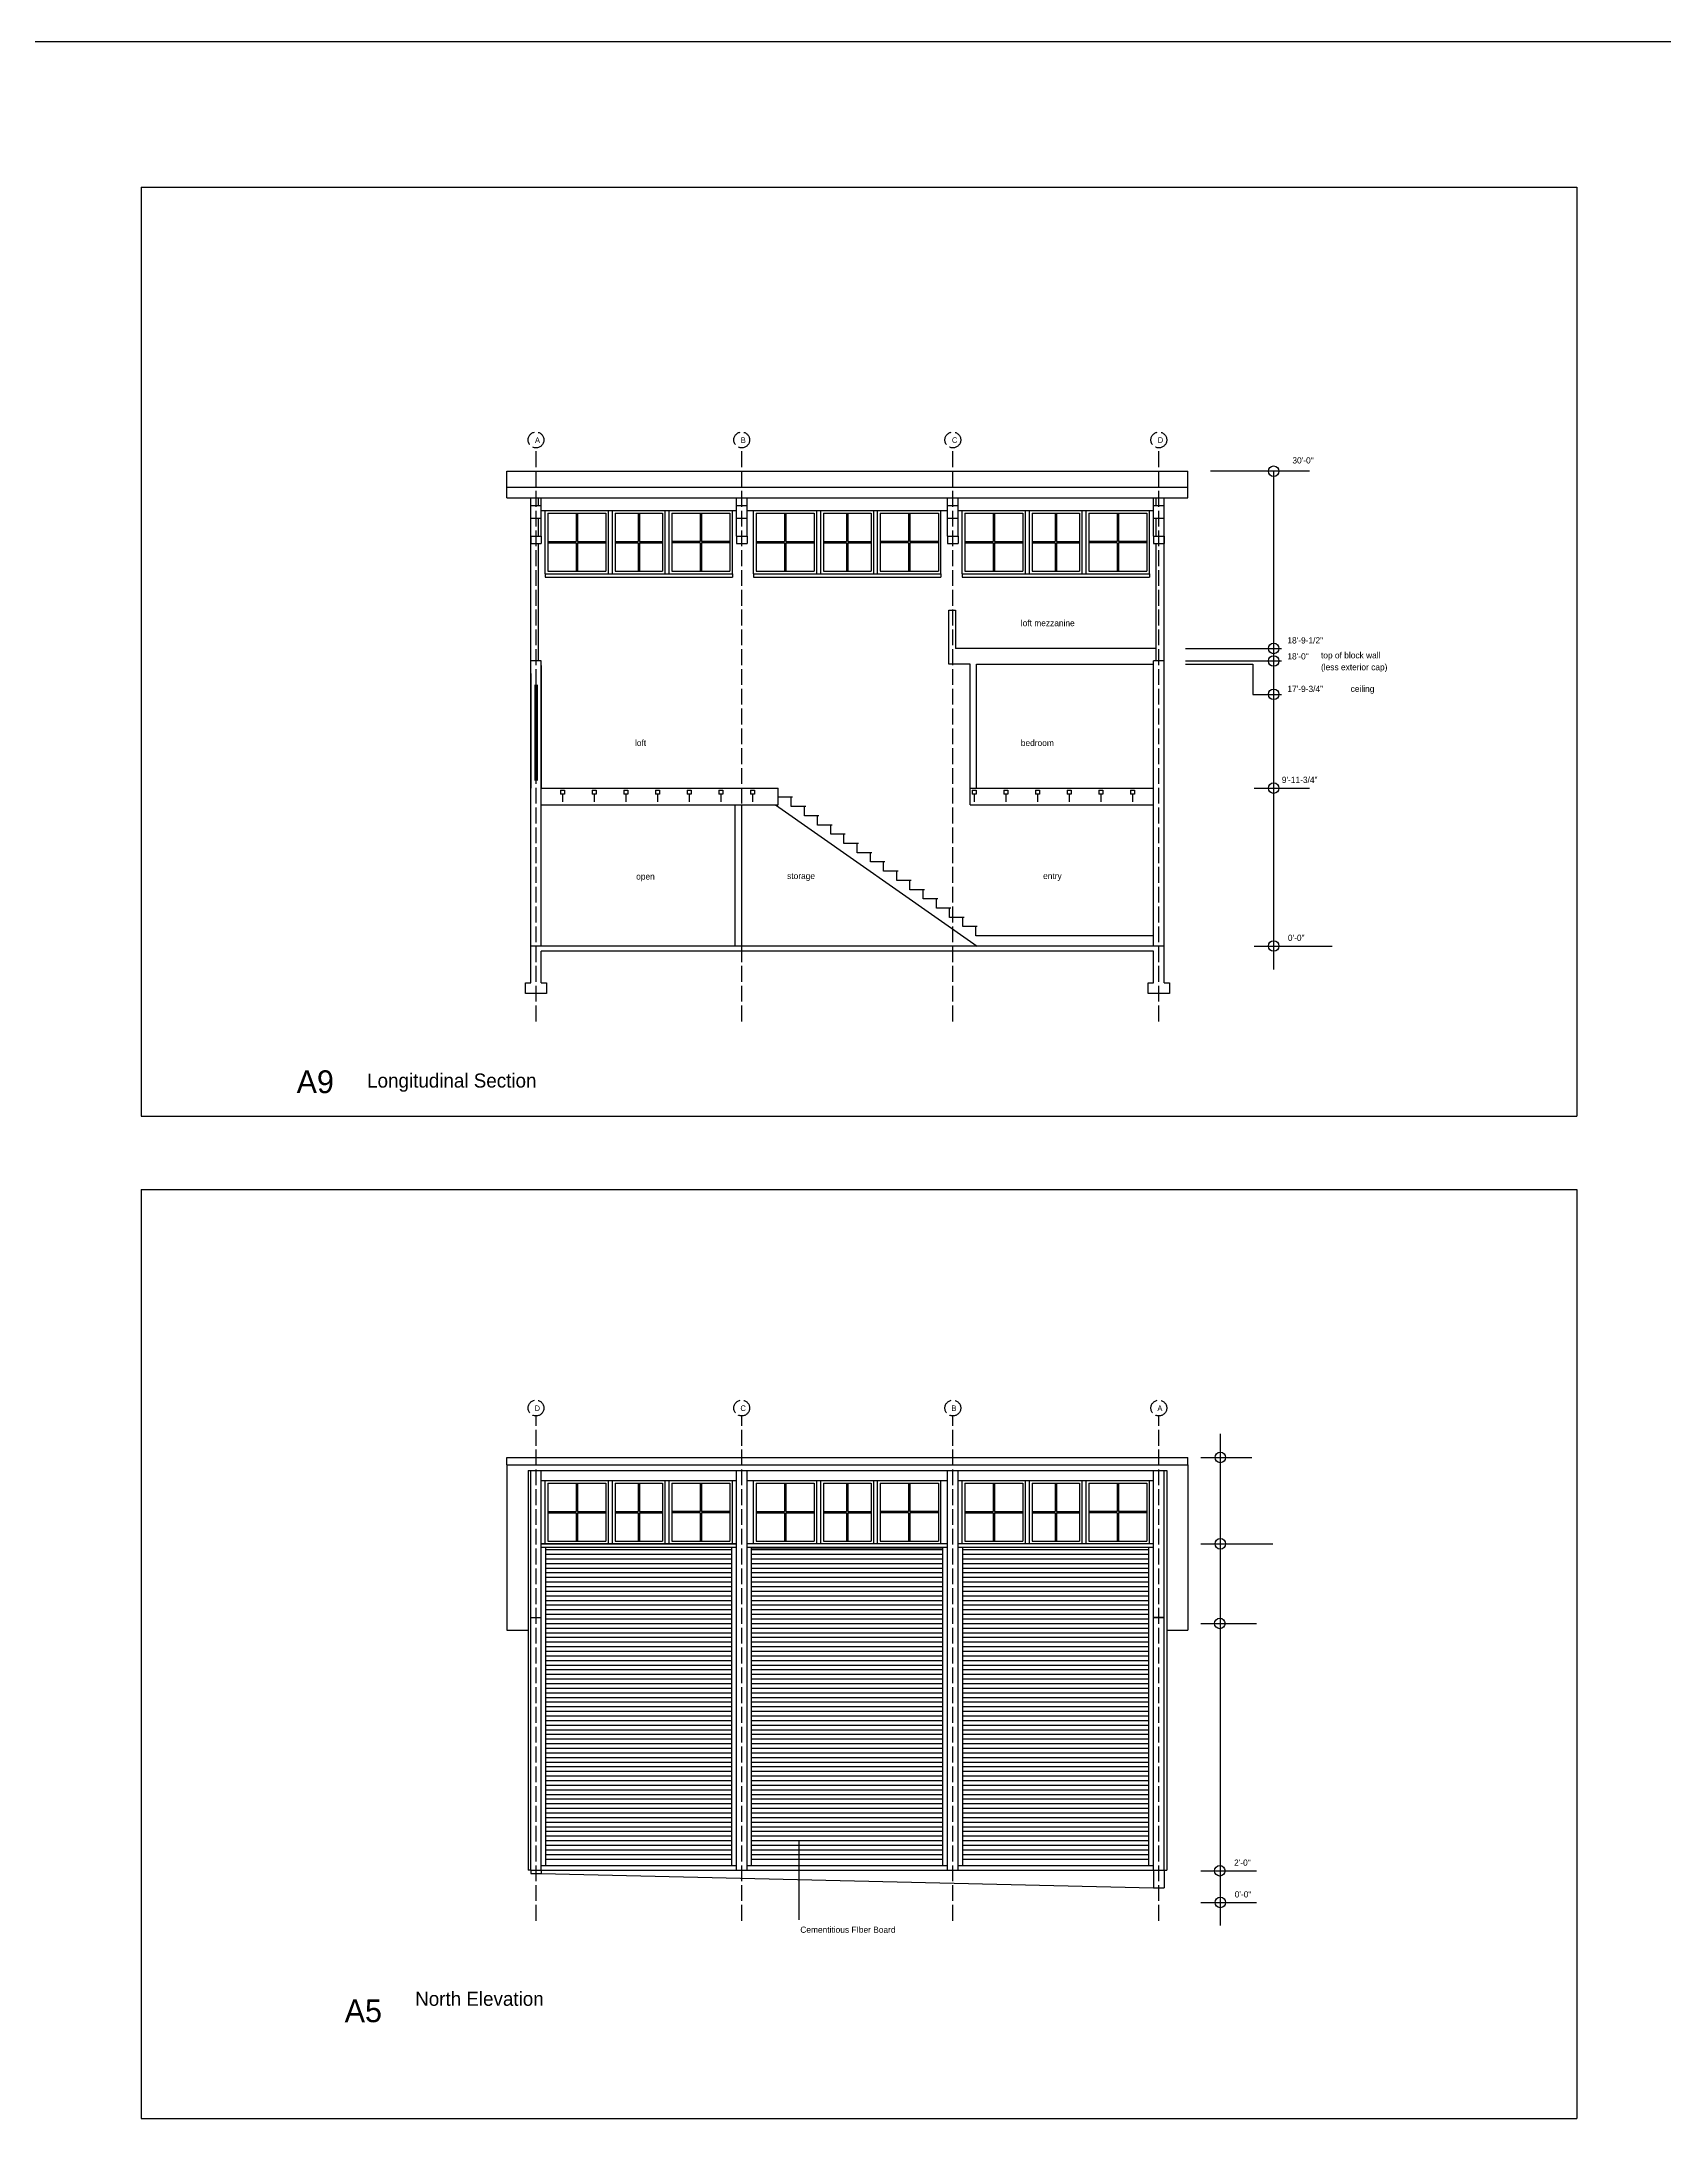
# Model space of a CAD drawing. Header units: inches. Extents: x 967 to 7501, y 257 to 3545.
# Drawn here: x 3290 to 4519, y 1971 to 3545 of the extents above; entities that cross this region are included whole.
import ezdxf

# ---------------------------------------------------------------- set-up
doc = ezdxf.new("R2010")
doc.units = ezdxf.units.IN
doc.header["$MEASUREMENT"] = 0
doc.linetypes.add('ACAD_ISO02W100', pattern=[15, 12, -3])
for name, color, linetype in [('const', 7, 'Continuous'), ('e1', 7, 'Continuous'), ('e2', 251, 'Continuous'), ('glass', 172, 'Continuous'), ('grid', 252, 'ACAD_ISO02W100'), ('millwork', 253, 'Continuous'), ('stairs', 140, 'Continuous'), ('walls', 7, 'Continuous')]:
    doc.layers.add(name, color=color, linetype=linetype)

msp = doc.modelspace()

# ---------------------------------------------------------------- linework, layer by layer
for p, q in [((3365.1, 3434.3), (3365.1, 2730.3)), ((3365.1, 3434.3), (4453.1, 3434.3)), ((4453.1, 3434.3), (4453.1, 2730.3)), ((3365.1, 2730.3), (4453.1, 2730.3)), ((3365.1, 2674.8), (3365.1, 1970.8)), ((3365.1, 2674.8), (4453.1, 2674.8)), ((4453.1, 2674.8), (4453.1, 1970.8)), ((3365.1, 1970.8), (4453.1, 1970.8))]:
    msp.add_line(p, q)
at = {"layer": 'e1'}
for p, q in [((966.9, 3544.6), (6357.7, 3544.6)), ((3642.3, 2466.1), (4158.3, 2466.1)), ((3642.3, 2466.1), (3642.3, 2340.8)), ((3668.3, 2350.4), (3668.3, 2461.7)), ((3816.2, 2159), (3816.2, 2461.7)), ((3824.2, 2159), (3824.2, 2461.7)), ((3976.2, 2159), (3976.2, 2461.7)), ((3984.2, 2159), (3984.2, 2461.7)), ((4132.3, 2350.4), (4132.3, 2461.7)), ((4158.3, 2466.1), (4158.3, 2340.8)), ((3816.2, 2406.2), (3668.3, 2406.2)), ((3668.3, 2403.7), (3816.2, 2403.7)), ((3976.2, 2406.2), (3824.2, 2406.2)), ((3824.2, 2403.7), (3976.2, 2403.7)), ((4132.3, 2406.2), (3984.2, 2406.2)), ((3984.2, 2403.7), (4132.3, 2403.7)), ((3642.3, 2340.8), (3658.3, 2340.8)), ((4142.3, 2340.8), (4158.3, 2340.8)), ((3668.3, 2162.5), (3816.2, 2162.5)), ((3668.3, 2159), (4132.3, 2159)), ((3824.2, 2162.5), (3976.2, 2162.5)), ((3984.2, 2162.5), (4132.3, 2162.5))]:
    msp.add_line(p, q, dxfattribs=at)
at = {"layer": 'e2'}
for p, q in [((4250.5, 3219), (4175.5, 3219)), ((4223.3, 3219), (4223.3, 2841.3)), ((3668.3, 3192.9), (3668.3, 3198.8)), ((3816.2, 3192.9), (3816.2, 3198.8)), ((3824.2, 3192.9), (3824.2, 3198.8)), ((3976.2, 3192.9), (3976.2, 3198.8)), ((3984.2, 3192.9), (3984.2, 3198.8)), ((4132.3, 3192.9), (4132.3, 3198.8)), ((4140.3, 3192.9), (4140.3, 3198.8)), ((3660.3, 3169.7), (3660.3, 3183.4)), ((3668.3, 3189.2), (3816.2, 3189.2)), ((3668.3, 3169.7), (3668.3, 3183.4)), ((3671.2, 3141.2), (3671.2, 3189.2)), ((3673.2, 3187.2), (3717.2, 3187.2)), ((3673.2, 3187.2), (3673.2, 3143.2)), ((3694.7, 3187.2), (3694.7, 3165.7)), ((3695.7, 3187.2), (3695.7, 3165.7)), ((3717.2, 3187.2), (3717.2, 3143.2)), ((3719.2, 3141.2), (3719.2, 3189.2)), ((3722.2, 3141.2), (3722.2, 3189.2)), ((3724.2, 3187.2), (3724.2, 3143.2)), ((3724.2, 3187.2), (3760.2, 3187.2)), ((3741.7, 3187.2), (3741.7, 3165.7)), ((3742.7, 3187.2), (3742.7, 3165.7)), ((3760.2, 3187.2), (3760.2, 3143.2)), ((3762.2, 3141.2), (3762.2, 3189.2)), ((3765.2, 3141.2), (3765.2, 3189.2)), ((3767.2, 3187.2), (3767.2, 3143.2)), ((3767.2, 3187.2), (3811.2, 3187.2)), ((3788.7, 3187.2), (3788.7, 3165.7)), ((3789.7, 3187.2), (3789.7, 3165.7)), ((3811.2, 3187.2), (3811.2, 3143.2)), ((3813.2, 3141.2), (3813.2, 3189.2)), ((3816.2, 3169.7), (3816.2, 3183.4)), ((3824.2, 3189.2), (3976.2, 3189.2)), ((3824.2, 3169.7), (3824.2, 3183.4)), ((3829.2, 3141.2), (3829.2, 3189.2)), ((3831.2, 3187.2), (3875.2, 3187.2)), ((3831.2, 3187.2), (3831.2, 3143.2)), ((3852.7, 3187.2), (3852.7, 3165.7)), ((3853.7, 3187.2), (3853.7, 3165.7)), ((3875.2, 3187.2), (3875.2, 3143.2)), ((3877.2, 3141.2), (3877.2, 3189.2)), ((3880.2, 3141.2), (3880.2, 3189.2)), ((3882.2, 3187.2), (3882.2, 3143.2)), ((3882.2, 3187.2), (3918.2, 3187.2)), ((3899.7, 3187.2), (3899.7, 3165.7)), ((3900.7, 3187.2), (3900.7, 3165.7)), ((3918.2, 3187.2), (3918.2, 3143.2)), ((3920.2, 3141.2), (3920.2, 3189.2)), ((3923.2, 3141.2), (3923.2, 3189.2)), ((3925.2, 3187.2), (3925.2, 3143.2)), ((3925.2, 3187.2), (3969.2, 3187.2)), ((3946.7, 3187.2), (3946.7, 3165.7)), ((3947.7, 3187.2), (3947.7, 3165.7)), ((3969.2, 3187.2), (3969.2, 3143.2)), ((3971.2, 3141.2), (3971.2, 3189.2)), ((3976.2, 3169.7), (3976.2, 3183.4)), ((3984.2, 3189.2), (4132.2, 3189.2)), ((3984.2, 3169.7), (3984.2, 3183.4)), ((3987.2, 3141.2), (3987.2, 3189.2)), ((3989.2, 3187.2), (4033.2, 3187.2)), ((3989.2, 3187.2), (3989.2, 3143.2)), ((4010.7, 3187.2), (4010.7, 3165.7)), ((4011.7, 3187.2), (4011.7, 3165.7)), ((4033.2, 3187.2), (4033.2, 3143.2)), ((4035.2, 3141.2), (4035.2, 3189.2)), ((4038.2, 3141.2), (4038.2, 3189.2)), ((4040.2, 3187.2), (4040.2, 3143.2)), ((4040.2, 3187.2), (4076.2, 3187.2)), ((4057.7, 3187.2), (4057.7, 3165.7)), ((4058.7, 3187.2), (4058.7, 3165.7)), ((4076.2, 3187.2), (4076.2, 3143.2)), ((4078.2, 3141.2), (4078.2, 3189.2)), ((4081.2, 3141.2), (4081.2, 3189.2)), ((4083.2, 3187.2), (4083.2, 3143.2)), ((4083.2, 3187.2), (4127.2, 3187.2)), ((4104.7, 3187.2), (4104.7, 3165.7)), ((4105.7, 3187.2), (4105.7, 3165.7)), ((4127.2, 3187.2), (4127.2, 3143.2)), ((4129.2, 3141.2), (4129.2, 3189.2)), ((4132.3, 3169.7), (4132.3, 3183.4)), ((4140.3, 3169.7), (4140.3, 3183.4)), ((3673.2, 3165.7), (3694.7, 3165.7)), ((3673.2, 3164.7), (3694.7, 3164.7)), ((3694.7, 3164.7), (3694.7, 3143.2)), ((3695.7, 3165.7), (3717.2, 3165.7)), ((3695.7, 3164.7), (3695.7, 3143.2)), ((3695.7, 3164.7), (3717.2, 3164.7)), ((3724.2, 3165.7), (3741.7, 3165.7)), ((3724.2, 3164.7), (3741.7, 3164.7)), ((3741.7, 3164.7), (3741.7, 3143.2)), ((3742.7, 3165.7), (3760.2, 3165.7)), ((3742.7, 3164.7), (3742.7, 3143.2)), ((3742.7, 3164.7), (3760.2, 3164.7)), ((3788.7, 3165.7), (3767.2, 3165.7)), ((3788.7, 3164.7), (3767.2, 3164.7)), ((3788.7, 3164.7), (3788.7, 3143.2)), ((3811.2, 3165.7), (3789.7, 3165.7)), ((3789.7, 3164.7), (3789.7, 3143.2)), ((3811.2, 3164.7), (3789.7, 3164.7)), ((3831.2, 3165.7), (3852.7, 3165.7)), ((3831.2, 3164.7), (3852.7, 3164.7)), ((3852.7, 3164.7), (3852.7, 3143.2)), ((3853.7, 3165.7), (3875.2, 3165.7)), ((3853.7, 3164.7), (3853.7, 3143.2)), ((3853.7, 3164.7), (3875.2, 3164.7)), ((3882.2, 3165.7), (3899.7, 3165.7)), ((3882.2, 3164.7), (3899.7, 3164.7)), ((3899.7, 3164.7), (3899.7, 3143.2)), ((3900.7, 3165.7), (3918.2, 3165.7)), ((3900.7, 3164.7), (3900.7, 3143.2)), ((3900.7, 3164.7), (3918.2, 3164.7)), ((3946.7, 3165.7), (3925.2, 3165.7)), ((3946.7, 3164.7), (3925.2, 3164.7)), ((3946.7, 3164.7), (3946.7, 3143.2)), ((3969.2, 3165.7), (3947.7, 3165.7)), ((3947.7, 3164.7), (3947.7, 3143.2)), ((3969.2, 3164.7), (3947.7, 3164.7)), ((3989.2, 3165.7), (4010.7, 3165.7)), ((3989.2, 3164.7), (4010.7, 3164.7)), ((4010.7, 3164.7), (4010.7, 3143.2)), ((4011.7, 3165.7), (4033.2, 3165.7)), ((4011.7, 3164.7), (4011.7, 3143.2)), ((4011.7, 3164.7), (4033.2, 3164.7)), ((4040.2, 3165.7), (4057.7, 3165.7)), ((4040.2, 3164.7), (4057.7, 3164.7)), ((4057.7, 3164.7), (4057.7, 3143.2)), ((4058.7, 3165.7), (4076.2, 3165.7)), ((4058.7, 3164.7), (4058.7, 3143.2)), ((4058.7, 3164.7), (4076.2, 3164.7)), ((4104.7, 3165.7), (4083.2, 3165.7)), ((4104.7, 3164.7), (4083.2, 3164.7)), ((4104.7, 3164.7), (4104.7, 3143.2)), ((4127.2, 3165.7), (4105.7, 3165.7)), ((4105.7, 3164.7), (4105.7, 3143.2)), ((4127.2, 3164.7), (4105.7, 3164.7)), ((3673.2, 3143.2), (3717.2, 3143.2)), ((3724.2, 3143.2), (3760.2, 3143.2)), ((3767.2, 3143.2), (3811.2, 3143.2)), ((3831.2, 3143.2), (3875.2, 3143.2)), ((3882.2, 3143.2), (3918.2, 3143.2)), ((3925.2, 3143.2), (3969.2, 3143.2)), ((3989.2, 3143.2), (4033.2, 3143.2)), ((4040.2, 3143.2), (4076.2, 3143.2)), ((4083.2, 3143.2), (4127.2, 3143.2)), ((4156.4, 3084.7), (4229.3, 3084.7)), ((3668.3, 3071.7), (3668.3, 2978.9)), ((4156.4, 3075.2), (4229.3, 3075.2)), ((4156.4, 3072.9), (4207.5, 3072.9)), ((4207.5, 3072.9), (4207.5, 3049.9)), ((3660.3, 3065.6), (3660.3, 2978.9)), ((3663.4, 3057.1), (3663.4, 2984.7)), ((3665.1, 3057.1), (3665.1, 2984.7)), ((4207.5, 3049.9), (4229.3, 3049.9)), ((4208.5, 2978.9), (4250.5, 2978.9)), ((4208.5, 2859.2), (4250.5, 2859.2)), ((4235.7, 2859.2), (4267.6, 2859.2)), ((4182.9, 2489.5), (4182.9, 2117)), ((4168.2, 2471.7), (4206.8, 2471.7)), ((3658.3, 2461.7), (3658.3, 2159)), ((3658.3, 2461.7), (4142.3, 2461.7)), ((4142.3, 2461.7), (4142.3, 2159)), ((3668.3, 2454.2), (3816.2, 2454.2)), ((3671.2, 2406.2), (3671.2, 2454.2)), ((3673.2, 2452.2), (3717.2, 2452.2)), ((3673.2, 2452.2), (3673.2, 2408.2)), ((3694.7, 2452.2), (3694.7, 2430.7)), ((3695.7, 2452.2), (3695.7, 2430.7)), ((3717.2, 2452.2), (3717.2, 2408.2)), ((3719.2, 2406.2), (3719.2, 2454.2)), ((3722.2, 2406.2), (3722.2, 2454.2)), ((3724.2, 2452.2), (3724.2, 2408.2)), ((3724.2, 2452.2), (3760.2, 2452.2)), ((3741.7, 2452.2), (3741.7, 2430.7)), ((3742.7, 2452.2), (3742.7, 2430.7)), ((3760.2, 2452.2), (3760.2, 2408.2)), ((3762.2, 2406.2), (3762.2, 2454.2)), ((3765.2, 2406.2), (3765.2, 2454.2)), ((3767.2, 2452.2), (3767.2, 2408.2)), ((3767.2, 2452.2), (3811.2, 2452.2)), ((3788.7, 2452.2), (3788.7, 2430.7)), ((3789.7, 2452.2), (3789.7, 2430.7)), ((3811.2, 2452.2), (3811.2, 2408.2)), ((3813.2, 2406.2), (3813.2, 2454.2)), ((3824.2, 2454.2), (3976.2, 2454.2)), ((3829.2, 2406.2), (3829.2, 2454.2)), ((3831.2, 2452.2), (3875.2, 2452.2)), ((3831.2, 2452.2), (3831.2, 2408.2)), ((3852.7, 2452.2), (3852.7, 2430.7)), ((3853.7, 2452.2), (3853.7, 2430.7)), ((3875.2, 2452.2), (3875.2, 2408.2)), ((3877.2, 2406.2), (3877.2, 2454.2)), ((3880.2, 2406.2), (3880.2, 2454.2)), ((3882.2, 2452.2), (3918.2, 2452.2)), ((3882.2, 2452.2), (3882.2, 2408.2)), ((3899.7, 2452.2), (3899.7, 2430.7)), ((3900.7, 2452.2), (3900.7, 2430.7)), ((3918.2, 2452.2), (3918.2, 2408.2)), ((3920.2, 2406.2), (3920.2, 2454.2)), ((3923.2, 2406.2), (3923.2, 2454.2)), ((3925.2, 2452.2), (3969.2, 2452.2)), ((3925.2, 2452.2), (3925.2, 2408.2)), ((3946.7, 2452.2), (3946.7, 2430.7)), ((3947.7, 2452.2), (3947.7, 2430.7)), ((3969.2, 2452.2), (3969.2, 2408.2)), ((3971.2, 2406.2), (3971.2, 2454.2)), ((3984.2, 2454.2), (4132.3, 2454.2)), ((3987.2, 2406.2), (3987.2, 2454.2)), ((3989.2, 2452.2), (4033.2, 2452.2)), ((3989.2, 2452.2), (3989.2, 2408.2)), ((4010.7, 2452.2), (4010.7, 2430.7)), ((4011.7, 2452.2), (4011.7, 2430.7)), ((4033.2, 2452.2), (4033.2, 2408.2)), ((4035.2, 2406.2), (4035.2, 2454.2)), ((4038.2, 2406.2), (4038.2, 2454.2)), ((4040.2, 2452.2), (4076.2, 2452.2)), ((4040.2, 2452.2), (4040.2, 2408.2)), ((4057.7, 2452.2), (4057.7, 2430.7)), ((4058.7, 2452.2), (4058.7, 2430.7)), ((4076.2, 2452.2), (4076.2, 2408.2)), ((4078.2, 2406.2), (4078.2, 2454.2)), ((4081.2, 2406.2), (4081.2, 2454.2)), ((4083.2, 2452.2), (4127.2, 2452.2)), ((4083.2, 2452.2), (4083.2, 2408.2)), ((4104.7, 2452.2), (4104.7, 2430.7)), ((4105.7, 2452.2), (4105.7, 2430.7)), ((4127.2, 2452.2), (4127.2, 2408.2)), ((4129.2, 2406.2), (4129.2, 2454.2)), ((3673.2, 2430.7), (3694.7, 2430.7)), ((3673.2, 2429.7), (3694.7, 2429.7)), ((3694.7, 2429.7), (3694.7, 2408.2)), ((3695.7, 2430.7), (3717.2, 2430.7)), ((3695.7, 2429.7), (3695.7, 2408.2)), ((3695.7, 2429.7), (3717.2, 2429.7)), ((3724.2, 2430.7), (3741.7, 2430.7)), ((3724.2, 2429.7), (3741.7, 2429.7)), ((3741.7, 2429.7), (3741.7, 2408.2)), ((3742.7, 2430.7), (3760.2, 2430.7)), ((3742.7, 2429.7), (3742.7, 2408.2)), ((3742.7, 2429.7), (3760.2, 2429.7)), ((3788.7, 2430.7), (3767.2, 2430.7)), ((3788.7, 2429.7), (3767.2, 2429.7)), ((3788.7, 2429.7), (3788.7, 2408.2)), ((3811.2, 2430.7), (3789.7, 2430.7)), ((3789.7, 2429.7), (3789.7, 2408.2)), ((3811.2, 2429.7), (3789.7, 2429.7)), ((3831.2, 2430.7), (3852.7, 2430.7)), ((3831.2, 2429.7), (3852.7, 2429.7)), ((3852.7, 2429.7), (3852.7, 2408.2)), ((3853.7, 2430.7), (3875.2, 2430.7)), ((3853.7, 2429.7), (3853.7, 2408.2)), ((3853.7, 2429.7), (3875.2, 2429.7)), ((3882.2, 2430.7), (3899.7, 2430.7)), ((3882.2, 2429.7), (3899.7, 2429.7)), ((3899.7, 2429.7), (3899.7, 2408.2)), ((3900.7, 2430.7), (3918.2, 2430.7)), ((3900.7, 2429.7), (3918.2, 2429.7)), ((3900.7, 2429.7), (3900.7, 2408.2)), ((3946.7, 2430.7), (3925.2, 2430.7)), ((3946.7, 2429.7), (3925.2, 2429.7)), ((3946.7, 2429.7), (3946.7, 2408.2)), ((3969.2, 2430.7), (3947.7, 2430.7)), ((3947.7, 2429.7), (3947.7, 2408.2)), ((3969.2, 2429.7), (3947.7, 2429.7)), ((3989.2, 2430.7), (4010.7, 2430.7)), ((3989.2, 2429.7), (4010.7, 2429.7)), ((4010.7, 2429.7), (4010.7, 2408.2)), ((4011.7, 2430.7), (4033.2, 2430.7)), ((4011.7, 2429.7), (4011.7, 2408.2)), ((4011.7, 2429.7), (4033.2, 2429.7)), ((4040.2, 2430.7), (4057.7, 2430.7)), ((4040.2, 2429.7), (4057.7, 2429.7)), ((4057.7, 2429.7), (4057.7, 2408.2)), ((4058.7, 2430.7), (4076.2, 2430.7)), ((4058.7, 2429.7), (4076.2, 2429.7)), ((4058.7, 2429.7), (4058.7, 2408.2)), ((4104.7, 2430.7), (4083.2, 2430.7)), ((4104.7, 2429.7), (4083.2, 2429.7)), ((4104.7, 2429.7), (4104.7, 2408.2)), ((4127.2, 2430.7), (4105.7, 2430.7)), ((4105.7, 2429.7), (4105.7, 2408.2)), ((4127.2, 2429.7), (4105.7, 2429.7)), ((3673.2, 2408.2), (3717.2, 2408.2)), ((3724.2, 2408.2), (3760.2, 2408.2)), ((3767.2, 2408.2), (3811.2, 2408.2)), ((3831.2, 2408.2), (3875.2, 2408.2)), ((3882.2, 2408.2), (3918.2, 2408.2)), ((3925.2, 2408.2), (3969.2, 2408.2)), ((3989.2, 2408.2), (4033.2, 2408.2)), ((4040.2, 2408.2), (4076.2, 2408.2)), ((4083.2, 2408.2), (4127.2, 2408.2)), ((3668.3, 2406.2), (3816.2, 2406.2)), ((3671.8, 2162.5), (3671.8, 2403.7)), ((3671.8, 2401.9), (3812.7, 2401.9)), ((3671.8, 2398.4), (3812.7, 2398.4)), ((3671.8, 2394.9), (3812.7, 2394.9)), ((3812.7, 2162.5), (3812.7, 2403.7)), ((3827.7, 2162.5), (3827.7, 2403.7)), ((3827.7, 2402.5), (3972.7, 2402.5)), ((3827.7, 2401.9), (3972.7, 2401.9)), ((3827.7, 2398.4), (3972.7, 2398.4)), ((3827.7, 2394.9), (3972.7, 2394.9)), ((3972.7, 2162.5), (3972.7, 2403.7)), ((3987.7, 2162.5), (3987.7, 2403.7)), ((3987.7, 2401.9), (4128.8, 2401.9)), ((3987.7, 2398.4), (4128.8, 2398.4)), ((3987.7, 2394.9), (4128.8, 2394.9)), ((4128.8, 2162.5), (4128.8, 2403.7)), ((4168.2, 2406.2), (4222.6, 2406.2)), ((4169.5, 2406.2), (4171.6, 2406.2)), ((3671.8, 2391.4), (3812.7, 2391.4)), ((3671.8, 2387.9), (3812.7, 2387.9)), ((3671.8, 2384.4), (3812.7, 2384.4)), ((3671.8, 2380.9), (3812.7, 2380.9)), ((3671.8, 2377.4), (3812.7, 2377.4)), ((3827.7, 2391.4), (3972.7, 2391.4)), ((3827.7, 2387.9), (3972.7, 2387.9)), ((3827.7, 2384.4), (3972.7, 2384.4)), ((3827.7, 2380.9), (3972.7, 2380.9)), ((3827.7, 2377.4), (3972.7, 2377.4)), ((3987.7, 2391.4), (4128.8, 2391.4)), ((3987.7, 2387.9), (4128.8, 2387.9)), ((3987.7, 2384.4), (4128.8, 2384.4)), ((3987.7, 2380.9), (4128.8, 2380.9)), ((3987.7, 2377.4), (4128.8, 2377.4)), ((3671.8, 2373.9), (3812.7, 2373.9)), ((3671.8, 2370.4), (3812.7, 2370.4)), ((3671.8, 2366.9), (3812.7, 2366.9)), ((3671.8, 2363.4), (3812.7, 2363.4)), ((3827.7, 2373.9), (3972.7, 2373.9)), ((3827.7, 2370.4), (3972.7, 2370.4)), ((3827.7, 2366.9), (3972.7, 2366.9)), ((3827.7, 2363.4), (3972.7, 2363.4)), ((3987.7, 2373.9), (4128.8, 2373.9)), ((3987.7, 2370.4), (4128.8, 2370.4)), ((3987.7, 2366.9), (4128.8, 2366.9)), ((3987.7, 2363.4), (4128.8, 2363.4)), ((3671.8, 2359.9), (3812.7, 2359.9)), ((3671.8, 2356.4), (3812.7, 2356.4)), ((3671.8, 2352.9), (3812.7, 2352.9)), ((3671.8, 2349.4), (3812.7, 2349.4)), ((3671.8, 2345.9), (3812.7, 2345.9)), ((3827.7, 2359.9), (3972.7, 2359.9)), ((3827.7, 2356.4), (3972.7, 2356.4)), ((3827.7, 2352.9), (3972.7, 2352.9)), ((3827.7, 2349.4), (3972.7, 2349.4)), ((3827.7, 2345.9), (3972.7, 2345.9)), ((3987.7, 2359.9), (4128.8, 2359.9)), ((3987.7, 2356.4), (4128.8, 2356.4)), ((3987.7, 2352.9), (4128.8, 2352.9)), ((3987.7, 2349.4), (4128.8, 2349.4)), ((3987.7, 2345.9), (4128.8, 2345.9)), ((4168.2, 2345.9), (4210.2, 2345.9)), ((3671.8, 2342.4), (3812.7, 2342.4)), ((3671.8, 2338.9), (3812.7, 2338.9)), ((3671.8, 2335.4), (3812.7, 2335.4)), ((3671.8, 2331.9), (3812.7, 2331.9)), ((3827.7, 2342.4), (3972.7, 2342.4)), ((3827.7, 2338.9), (3972.7, 2338.9)), ((3827.7, 2335.4), (3972.7, 2335.4)), ((3827.7, 2331.9), (3972.7, 2331.9)), ((3987.7, 2342.4), (4128.8, 2342.4)), ((3987.7, 2338.9), (4128.8, 2338.9)), ((3987.7, 2335.4), (4128.8, 2335.4)), ((3987.7, 2331.9), (4128.8, 2331.9)), ((3671.8, 2328.4), (3812.7, 2328.4)), ((3671.8, 2324.9), (3812.7, 2324.9)), ((3671.8, 2321.4), (3812.7, 2321.4)), ((3671.8, 2317.9), (3812.7, 2317.9)), ((3671.8, 2314.4), (3812.7, 2314.4)), ((3827.7, 2328.4), (3972.7, 2328.4)), ((3827.7, 2324.9), (3972.7, 2324.9)), ((3827.7, 2321.4), (3972.7, 2321.4)), ((3827.7, 2317.9), (3972.7, 2317.9)), ((3827.7, 2314.4), (3972.7, 2314.4)), ((3987.7, 2328.4), (4128.8, 2328.4)), ((3987.7, 2324.9), (4128.8, 2324.9)), ((3987.7, 2321.4), (4128.8, 2321.4)), ((3987.7, 2317.9), (4128.8, 2317.9)), ((3987.7, 2314.4), (4128.8, 2314.4)), ((3671.8, 2310.9), (3812.7, 2310.9)), ((3671.8, 2307.4), (3812.7, 2307.4)), ((3671.8, 2303.9), (3812.7, 2303.9)), ((3671.8, 2300.4), (3812.7, 2300.4)), ((3827.7, 2310.9), (3972.7, 2310.9)), ((3827.7, 2307.4), (3972.7, 2307.4)), ((3827.7, 2303.9), (3972.7, 2303.9)), ((3827.7, 2300.4), (3972.7, 2300.4)), ((3987.7, 2310.9), (4128.8, 2310.9)), ((3987.7, 2307.4), (4128.8, 2307.4)), ((3987.7, 2303.9), (4128.8, 2303.9)), ((3987.7, 2300.4), (4128.8, 2300.4)), ((3671.8, 2296.9), (3812.7, 2296.9)), ((3671.8, 2293.4), (3812.7, 2293.4)), ((3671.8, 2289.9), (3812.7, 2289.9)), ((3671.8, 2286.4), (3812.7, 2286.4)), ((3671.8, 2282.9), (3812.7, 2282.9)), ((3827.7, 2296.9), (3972.7, 2296.9)), ((3827.7, 2293.4), (3972.7, 2293.4)), ((3827.7, 2289.9), (3972.7, 2289.9)), ((3827.7, 2286.4), (3972.7, 2286.4)), ((3827.7, 2282.9), (3972.7, 2282.9)), ((3987.7, 2296.9), (4128.8, 2296.9)), ((3987.7, 2293.4), (4128.8, 2293.4)), ((3987.7, 2289.9), (4128.8, 2289.9)), ((3987.7, 2286.4), (4128.8, 2286.4)), ((3987.7, 2282.9), (4128.8, 2282.9)), ((3671.8, 2279.4), (3812.7, 2279.4)), ((3671.8, 2275.9), (3812.7, 2275.9)), ((3671.8, 2272.4), (3812.7, 2272.4)), ((3671.8, 2268.9), (3812.7, 2268.9)), ((3827.7, 2279.4), (3972.7, 2279.4)), ((3827.7, 2275.9), (3972.7, 2275.9)), ((3827.7, 2272.4), (3972.7, 2272.4)), ((3827.7, 2268.9), (3972.7, 2268.9)), ((3987.7, 2279.4), (4128.8, 2279.4)), ((3987.7, 2275.9), (4128.8, 2275.9)), ((3987.7, 2272.4), (4128.8, 2272.4)), ((3987.7, 2268.9), (4128.8, 2268.9)), ((3671.8, 2265.4), (3812.7, 2265.4)), ((3671.8, 2261.9), (3812.7, 2261.9)), ((3671.8, 2258.4), (3812.7, 2258.4)), ((3671.8, 2254.9), (3812.7, 2254.9)), ((3671.8, 2251.4), (3812.7, 2251.4)), ((3827.7, 2265.4), (3972.7, 2265.4)), ((3827.7, 2261.9), (3972.7, 2261.9)), ((3827.7, 2258.4), (3972.7, 2258.4)), ((3827.7, 2254.9), (3972.7, 2254.9)), ((3827.7, 2251.4), (3972.7, 2251.4)), ((3987.7, 2265.4), (4128.8, 2265.4)), ((3987.7, 2261.9), (4128.8, 2261.9)), ((3987.7, 2258.4), (4128.8, 2258.4)), ((3987.7, 2254.9), (4128.8, 2254.9)), ((3987.7, 2251.4), (4128.8, 2251.4)), ((3671.8, 2247.9), (3812.7, 2247.9)), ((3671.8, 2244.4), (3812.7, 2244.4)), ((3671.8, 2240.9), (3812.7, 2240.9)), ((3671.8, 2237.4), (3812.7, 2237.4)), ((3827.7, 2247.9), (3972.7, 2247.9)), ((3827.7, 2244.4), (3972.7, 2244.4)), ((3827.7, 2240.9), (3972.7, 2240.9)), ((3827.7, 2237.4), (3972.7, 2237.4)), ((3987.7, 2247.9), (4128.8, 2247.9)), ((3987.7, 2244.4), (4128.8, 2244.4)), ((3987.7, 2240.9), (4128.8, 2240.9)), ((3987.7, 2237.4), (4128.8, 2237.4)), ((3671.8, 2233.9), (3812.7, 2233.9)), ((3671.8, 2230.4), (3812.7, 2230.4)), ((3671.8, 2226.9), (3812.7, 2226.9)), ((3671.8, 2223.4), (3812.7, 2223.4)), ((3671.8, 2219.9), (3812.7, 2219.9)), ((3827.7, 2233.9), (3972.7, 2233.9)), ((3827.7, 2230.4), (3972.7, 2230.4)), ((3827.7, 2226.9), (3972.7, 2226.9)), ((3827.7, 2223.4), (3972.7, 2223.4)), ((3827.7, 2219.9), (3972.7, 2219.9)), ((3987.7, 2233.9), (4128.8, 2233.9)), ((3987.7, 2230.4), (4128.8, 2230.4)), ((3987.7, 2226.9), (4128.8, 2226.9)), ((3987.7, 2223.4), (4128.8, 2223.4)), ((3987.7, 2219.9), (4128.8, 2219.9)), ((3671.8, 2216.4), (3812.7, 2216.4)), ((3671.8, 2212.9), (3812.7, 2212.9)), ((3671.8, 2209.4), (3812.7, 2209.4)), ((3671.8, 2205.9), (3812.7, 2205.9)), ((3827.7, 2216.4), (3972.7, 2216.4)), ((3827.7, 2212.9), (3972.7, 2212.9)), ((3827.7, 2209.4), (3972.7, 2209.4)), ((3827.7, 2205.9), (3972.7, 2205.9)), ((3987.7, 2216.4), (4128.8, 2216.4)), ((3987.7, 2212.9), (4128.8, 2212.9)), ((3987.7, 2209.4), (4128.8, 2209.4)), ((3987.7, 2205.9), (4128.8, 2205.9)), ((3671.8, 2202.4), (3812.7, 2202.4)), ((3671.8, 2198.9), (3812.7, 2198.9)), ((3671.8, 2195.4), (3812.7, 2195.4)), ((3671.8, 2191.9), (3812.7, 2191.9)), ((3671.8, 2188.4), (3812.7, 2188.4)), ((3671.8, 2188.4), (3812.7, 2188.4)), ((3827.7, 2202.4), (3972.7, 2202.4)), ((3827.7, 2198.9), (3972.7, 2198.9)), ((3827.7, 2195.4), (3972.7, 2195.4)), ((3827.7, 2191.9), (3972.7, 2191.9)), ((3827.7, 2188.4), (3972.7, 2188.4)), ((3827.7, 2188.4), (3972.7, 2188.4)), ((3987.7, 2202.4), (4128.8, 2202.4)), ((3987.7, 2198.9), (4128.8, 2198.9)), ((3987.7, 2195.4), (4128.8, 2195.4)), ((3987.7, 2191.9), (4128.8, 2191.9)), ((3987.7, 2188.4), (4128.8, 2188.4)), ((3987.7, 2188.4), (4128.8, 2188.4)), ((3671.8, 2184.9), (3812.7, 2184.9)), ((3671.8, 2181.4), (3812.7, 2181.4)), ((3671.8, 2177.9), (3812.7, 2177.9)), ((3671.8, 2174.4), (3812.7, 2174.4)), ((3827.7, 2184.9), (3972.7, 2184.9)), ((3827.7, 2181.4), (3972.7, 2181.4)), ((3827.7, 2177.9), (3972.7, 2177.9)), ((3827.7, 2174.4), (3972.7, 2174.4)), ((3987.7, 2184.9), (4128.8, 2184.9)), ((3987.7, 2181.4), (4128.8, 2181.4)), ((3987.7, 2177.9), (4128.8, 2177.9)), ((3987.7, 2174.4), (4128.8, 2174.4)), ((3660.3, 2159), (3658.3, 2159)), ((3671.8, 2170.9), (3812.7, 2170.9)), ((3671.8, 2167.4), (3812.7, 2167.4)), ((3827.7, 2170.9), (3972.7, 2170.9)), ((3827.7, 2167.4), (3972.7, 2167.4)), ((3987.7, 2170.9), (4128.8, 2170.9)), ((3987.7, 2167.4), (4128.8, 2167.4)), ((4140.3, 2159), (4142.3, 2159)), ((4168.2, 2158.5), (4210.2, 2158.5)), ((4168.2, 2134.5), (4210.2, 2134.5))]:
    msp.add_line(p, q, dxfattribs=at)
for centre in [(4223.3, 3219), (4223.3, 3084.7), (4223.3, 3075.2), (4223.3, 3049.9), (4223.3, 2978.9), (4223.3, 2859.2), (4182.9, 2471.7), (4182.9, 2406.2), (4182.5, 2345.9), (4182.5, 2158.5), (4182.9, 2134.5)]:
    msp.add_circle(centre, 4, dxfattribs=at)
at = {"layer": 'glass'}
msp.add_line((3664.3, 3057.1), (3664.3, 2984.7), dxfattribs=at)
at = {"layer": 'grid'}
for p, q in [((3664.3, 2802.1), (3664.3, 3236.7)), ((3820.2, 2802.1), (3820.2, 3236.7)), ((3980.2, 2802.1), (3980.2, 3236.7)), ((4136.3, 2802.1), (4136.3, 3236.7)), ((3664.3, 2120.6), (3664.3, 2503.1)), ((3820.2, 2120.6), (3820.2, 2503.1)), ((3980.2, 2120.6), (3980.2, 2503.1)), ((4136.3, 2120.6), (4136.3, 2503.1))]:
    msp.add_line(p, q, dxfattribs=at)
for centre in [(3664.3, 3242.7), (3820.2, 3242.7), (3980.2, 3242.7), (4136.3, 3242.7), (3664.3, 2509.1), (3820.2, 2509.1), (3980.2, 2509.1), (4136.3, 2509.1)]:
    msp.add_circle(centre, 6, dxfattribs=at)
at = {"layer": 'millwork'}
for p, q in [((3642.3, 3206.8), (3642.3, 3219)), ((3642.3, 3219), (4158.3, 3219)), ((4158.3, 3206.8), (4158.3, 3219)), ((3671.2, 3141.2), (3813.2, 3141.2)), ((3671.2, 3141.2), (3671.2, 3138.7)), ((3671.2, 3138.7), (3813.2, 3138.7)), ((3813.2, 3141.2), (3813.2, 3138.7)), ((3829.2, 3141.2), (3971.2, 3141.2)), ((3829.2, 3141.2), (3829.2, 3138.7)), ((3829.2, 3138.7), (3971.2, 3138.7)), ((3971.2, 3141.2), (3971.2, 3138.7)), ((3987.2, 3141.2), (4129.2, 3141.2)), ((3987.2, 3141.2), (3987.2, 3138.7)), ((3987.2, 3138.7), (4129.2, 3138.7)), ((4129.2, 3141.2), (4129.2, 3138.7))]:
    msp.add_line(p, q, dxfattribs=at)
at = {"layer": 'stairs'}
for p, q in [((3858.7, 2971.9), (3847.7, 2971.9)), ((3857.7, 2964.9), (3857.7, 2971.9)), ((3868.7, 2964.9), (3857.7, 2964.9)), ((3867.7, 2957.9), (3867.7, 2964.9)), ((3878.7, 2957.9), (3867.7, 2957.9)), ((3877.7, 2950.9), (3877.7, 2957.9)), ((3888.7, 2950.9), (3877.7, 2950.9)), ((3887.7, 2943.9), (3887.7, 2950.9)), ((3898.7, 2943.9), (3887.7, 2943.9)), ((3897.7, 2936.9), (3897.7, 2943.9)), ((3908.7, 2936.9), (3897.7, 2936.9)), ((3907.7, 2929.9), (3907.7, 2936.9)), ((3918.7, 2929.9), (3907.7, 2929.9)), ((3917.7, 2922.9), (3917.7, 2929.9)), ((3928.7, 2922.9), (3917.7, 2922.9)), ((3927.7, 2915.9), (3927.7, 2922.9)), ((3938.7, 2915.9), (3927.7, 2915.9)), ((3937.7, 2908.9), (3937.7, 2915.9)), ((3948.7, 2908.9), (3937.7, 2908.9)), ((3947.7, 2901.9), (3947.7, 2908.9)), ((3958.7, 2901.9), (3947.7, 2901.9)), ((3957.7, 2894.9), (3957.7, 2901.9)), ((3968.7, 2894.9), (3957.7, 2894.9)), ((3967.7, 2887.9), (3967.7, 2894.9)), ((3978.7, 2887.9), (3967.7, 2887.9)), ((3977.7, 2880.9), (3977.7, 2887.9)), ((3988.7, 2880.9), (3977.7, 2880.9)), ((3987.7, 2873.9), (3987.7, 2880.9)), ((3998.7, 2873.9), (3987.7, 2873.9)), ((3997.7, 2866.9), (3997.7, 2873.9)), ((4132.3, 2866.9), (3997.7, 2866.9))]:
    msp.add_line(p, q, dxfattribs=at)
at = {"layer": 'walls'}
for p, q in [((3642.3, 3198.8), (3642.3, 3206.8)), ((3642.3, 3206.8), (4158.3, 3206.8)), ((3642.3, 3198.8), (4158.3, 3198.8)), ((3660.3, 2859.2), (3660.3, 3198.8)), ((3666.3, 3192.9), (3666.3, 3198.8)), ((4134.3, 3192.9), (4134.3, 3198.8)), ((4140.3, 3075.2), (4140.3, 3198.8)), ((4158.3, 3198.8), (4158.3, 3206.8)), ((3660.3, 3192.9), (3668.3, 3192.9)), ((3660.3, 3183.4), (3660.3, 3192.9)), ((3660.3, 3183.4), (3668.3, 3183.4)), ((3666.3, 3169.7), (3666.3, 3183.4)), ((3668.3, 3183.4), (3668.3, 3192.9)), ((3816.2, 3183.4), (3816.2, 3192.9)), ((3816.2, 3192.9), (3824.2, 3192.9)), ((3816.2, 3183.4), (3824.2, 3183.4)), ((3824.2, 3183.4), (3824.2, 3192.9)), ((3976.2, 3183.4), (3976.2, 3192.9)), ((3976.2, 3192.9), (3984.2, 3192.9)), ((3976.2, 3183.4), (3984.2, 3183.4)), ((3984.2, 3183.4), (3984.2, 3192.9)), ((4132.3, 3183.4), (4132.3, 3192.9)), ((4132.3, 3192.9), (4140.3, 3192.9)), ((4132.3, 3183.4), (4140.3, 3183.4)), ((4134.3, 3169.7), (4134.3, 3183.4)), ((4140.3, 3183.4), (4140.3, 3192.9)), ((3660.3, 3169.7), (3668.3, 3169.7)), ((3660.3, 3169.7), (3660.3, 3164.1)), ((3660.3, 3164.1), (3668.3, 3164.1)), ((3666.3, 3075.2), (3666.3, 3164.1)), ((3668.3, 3169.7), (3668.3, 3164.1)), ((3816.2, 3169.7), (3816.2, 3164.1)), ((3816.2, 3169.7), (3824.2, 3169.7)), ((3816.2, 3164.1), (3824.2, 3164.1)), ((3824.2, 3169.7), (3824.2, 3164.1)), ((3976.2, 3169.7), (3976.2, 3164.1)), ((3976.2, 3169.7), (3984.2, 3169.7)), ((3976.2, 3164.1), (3984.2, 3164.1)), ((3984.2, 3169.7), (3984.2, 3164.1)), ((4132.3, 3169.7), (4132.3, 3164.1)), ((4132.3, 3169.7), (4140.3, 3169.7)), ((4132.3, 3164.1), (4140.3, 3164.1)), ((4134.2, 3075.2), (4134.2, 3164.1)), ((4140.3, 3169.7), (4140.3, 3164.1)), ((3977.2, 3072.9), (3977.2, 3113.7)), ((3977.2, 3113.7), (3982.2, 3113.7)), ((3982.2, 3113.7), (3982.2, 3084.7)), ((4134.2, 3084.7), (3982.2, 3084.7)), ((3668.3, 3075.2), (3660.3, 3075.2)), ((3668.3, 2859.2), (3668.3, 3075.2)), ((3993.2, 3072.9), (3977.2, 3072.9)), ((3993.2, 2978.9), (3993.2, 3072.9)), ((3998.2, 2978.9), (3998.2, 3072.9)), ((3998.2, 3072.9), (4132.3, 3072.9)), ((4132.3, 2859.2), (4132.3, 3075.2)), ((4140.3, 3075.2), (4132.3, 3075.2)), ((4140.3, 2831.2), (4140.3, 3075.2)), ((3668.3, 2978.9), (3847.7, 2978.9)), ((3682.8, 2977.4), (3685.8, 2977.4)), ((3682.8, 2977.4), (3682.8, 2974.4)), ((3685.8, 2977.4), (3685.8, 2974.4)), ((3706.8, 2977.4), (3706.8, 2974.4)), ((3706.8, 2977.4), (3709.8, 2977.4)), ((3709.8, 2977.4), (3709.8, 2974.4)), ((3730.8, 2977.4), (3730.8, 2974.4)), ((3730.8, 2977.4), (3733.8, 2977.4)), ((3733.8, 2977.4), (3733.8, 2974.4)), ((3754.8, 2977.4), (3754.8, 2974.4)), ((3754.8, 2977.4), (3757.8, 2977.4)), ((3757.8, 2977.4), (3757.8, 2974.4)), ((3778.8, 2977.4), (3778.8, 2974.4)), ((3778.8, 2977.4), (3781.8, 2977.4)), ((3781.8, 2977.4), (3781.8, 2974.4)), ((3802.8, 2977.4), (3802.8, 2974.4)), ((3802.8, 2977.4), (3805.8, 2977.4)), ((3805.8, 2977.4), (3805.8, 2974.4)), ((3826.8, 2977.4), (3826.8, 2974.4)), ((3826.8, 2977.4), (3829.8, 2977.4)), ((3829.8, 2977.4), (3829.8, 2974.4)), ((3847.7, 2966.2), (3847.7, 2978.9)), ((3993.2, 2966.2), (3993.2, 2978.9)), ((3993.2, 2978.9), (4132.3, 2978.9)), ((3994.8, 2977.4), (3994.8, 2974.4)), ((3994.8, 2977.4), (3997.8, 2977.4)), ((3997.8, 2977.4), (3997.8, 2974.4)), ((4018.8, 2977.4), (4018.8, 2974.4)), ((4018.8, 2977.4), (4021.8, 2977.4)), ((4021.8, 2977.4), (4021.8, 2974.4)), ((4042.8, 2977.4), (4042.8, 2974.4)), ((4042.8, 2977.4), (4045.8, 2977.4)), ((4045.8, 2977.4), (4045.8, 2974.4)), ((4066.8, 2977.4), (4066.8, 2974.4)), ((4066.8, 2977.4), (4069.8, 2977.4)), ((4069.8, 2977.4), (4069.8, 2974.4)), ((4090.8, 2977.4), (4090.8, 2974.4)), ((4090.8, 2977.4), (4093.8, 2977.4)), ((4093.8, 2977.4), (4093.8, 2974.4)), ((4114.8, 2977.4), (4114.8, 2974.4)), ((4114.8, 2977.4), (4117.8, 2977.4)), ((4117.8, 2977.4), (4117.8, 2974.4)), ((3668.3, 2966.2), (3847.7, 2966.2)), ((3685.8, 2974.4), (3682.8, 2974.4)), ((3684.3, 2974.4), (3684.3, 2968.4)), ((3709.8, 2974.4), (3706.8, 2974.4)), ((3708.3, 2974.4), (3708.3, 2968.4)), ((3733.8, 2974.4), (3730.8, 2974.4)), ((3732.3, 2974.4), (3732.3, 2968.4)), ((3757.8, 2974.4), (3754.8, 2974.4)), ((3756.3, 2974.4), (3756.3, 2968.4)), ((3781.8, 2974.4), (3778.8, 2974.4)), ((3780.3, 2974.4), (3780.3, 2968.4)), ((3805.8, 2974.4), (3802.8, 2974.4)), ((3804.3, 2974.4), (3804.3, 2968.4)), ((3815.2, 2859.2), (3815.2, 2966.2)), ((3820.2, 2859.2), (3820.2, 2966.2)), ((3829.8, 2974.4), (3826.8, 2974.4)), ((3828.3, 2974.4), (3828.3, 2968.4)), ((3845.7, 2966.2), (3998.6, 2859.2)), ((3993.2, 2966.2), (4132.3, 2966.2)), ((3997.8, 2974.4), (3994.8, 2974.4)), ((3996.3, 2974.4), (3996.3, 2968.4)), ((4021.8, 2974.4), (4018.8, 2974.4)), ((4020.3, 2974.4), (4020.3, 2968.4)), ((4045.8, 2974.4), (4042.8, 2974.4)), ((4044.3, 2974.4), (4044.3, 2968.4)), ((4069.8, 2974.4), (4066.8, 2974.4)), ((4068.3, 2974.4), (4068.3, 2968.4)), ((4093.8, 2974.4), (4090.8, 2974.4)), ((4092.3, 2974.4), (4092.3, 2968.4)), ((4117.8, 2974.4), (4114.8, 2974.4)), ((4116.3, 2974.4), (4116.3, 2968.4)), ((4140.3, 2859.2), (3660.3, 2859.2)), ((3660.3, 2831.2), (3660.3, 2859.2)), ((4132.3, 2855.2), (3668.3, 2855.2)), ((3668.3, 2831.2), (3668.3, 2855.2)), ((4132.3, 2831.2), (4132.3, 2855.2)), ((3656.3, 2831.2), (3660.3, 2831.2)), ((3656.3, 2823.2), (3656.3, 2831.2)), ((3672.3, 2823.2), (3656.3, 2823.2)), ((3668.3, 2831.2), (3672.3, 2831.2)), ((3672.3, 2831.2), (3672.3, 2823.2)), ((4128.3, 2823.2), (4128.3, 2831.2)), ((4128.3, 2831.2), (4132.3, 2831.2)), ((4144.3, 2823.2), (4128.3, 2823.2)), ((4140.3, 2831.2), (4144.3, 2831.2)), ((4144.3, 2831.2), (4144.3, 2823.2)), ((3642.3, 2471.7), (4158.3, 2471.7)), ((3642.3, 2466.1), (3642.3, 2471.7)), ((4158.3, 2466.1), (4158.3, 2471.7)), ((3660.3, 2350.4), (3660.3, 2461.7)), ((4140.3, 2350.4), (4140.3, 2461.7)), ((3660.3, 2159), (3660.3, 2350.4)), ((3660.3, 2350.4), (3668.3, 2350.4)), ((3668.3, 2159), (3668.3, 2350.4)), ((4132.3, 2159), (4132.3, 2350.4)), ((4132.3, 2350.4), (4140.3, 2350.4)), ((4140.3, 2350.4), (4132.3, 2350.4)), ((4140.3, 2159), (4140.3, 2350.4)), ((3863.6, 2121.2), (3863.6, 2181.2)), ((3660.3, 2159), (3668.3, 2159)), ((3660.3, 2159), (3660.3, 2156.5)), ((3660.3, 2156.5), (3668.3, 2156.5)), ((3668.3, 2159), (3668.3, 2156.5)), ((3668.3, 2156.5), (4132.3, 2145.5)), ((4132.3, 2159), (4132.3, 2145.5)), ((4132.3, 2159), (4140.3, 2159)), ((4140.3, 2159), (4140.3, 2145.5)), ((4132.3, 2145.5), (4140.3, 2145.5))]:
    msp.add_line(p, q, dxfattribs=at)

# ---------------------------------------------------------------- texts
at = {"layer": 'const', "attachment_point": 1}
for s, insert, char_height, width in [('A', (3663.5, 3244.7), 4.26, 1625.197), ('B', (3819.5, 3244.7), 4.26, 1625.197), ('C', (3979.5, 3244.7), 4.26, 1625.197), ('D', (4135.5, 3244.7), 4.26, 1625.197), ('30\'-0"', (4237.5, 3229.6), 4.74, 1805.775), ('loft mezzanine', (4031.7, 3106.3), 4.736, 1805.775), ('18\'-9-1/2"', (4233.7, 3093.2), 4.74, 1805.775), ('\\P18\'-0"', (4233.7, 3089), 4.74, 1805.775), ('top of block wall', (4259.2, 3081.9), 4.736, 1805.775), ('(less exterior cap)', (4259.2, 3072.9), 4.736, 1805.775), ('\\P17\'-9-3/4"', (4233.7, 3064.3), 4.74, 1805.775), ('\\Pceiling', (4281.7, 3064.4), 4.74, 1805.775), ('loft', (3739.3, 3015.5), 4.74, 1805.775), ('bedroom', (4031.7, 3015.5), 4.74, 1805.775), ('9\'-11-3/4"', (4229.5, 2987.5), 4.74, 1805.775), ('open', (3740.2, 2914.3), 4.74, 1805.775), ('storage', (3854.6, 2914.7), 4.74, 1805.775), ('entry', (4048.6, 2914.7), 4.74, 1805.775), ('0\'-0"', (4234.1, 2867.8), 4.74, 1805.775), ('A9', (3482.9, 2765), 17.26, 6582.049), ('Longitudinal Section', (3536.3, 2762.6), 10.656, 4062.993), ('D', (3663.2, 2511.1), 4.26, 1625.197), ('C', (3819.2, 2511.1), 4.26, 1625.197), ('B', (3979.1, 2511.1), 4.26, 1625.197), ('A', (4135.2, 2511.1), 4.26, 1625.197), ('2\'-0"', (4193.3, 2167), 4.74, 1805.775), ('0\'-0"', (4193.8, 2143), 4.74, 1805.775), ('Cementitious FIber Board', (3864.6, 2116.2), 4.736, 1805.775), ('North Elevation', (3572.7, 2066.8), 10.656, 4062.993), ('A5', (3519.3, 2061), 17.26, 6582.049)]:
    msp.add_mtext(s, dxfattribs=dict(at, insert=insert, char_height=char_height, width=width))

doc.saveas('drawing.dxf')
